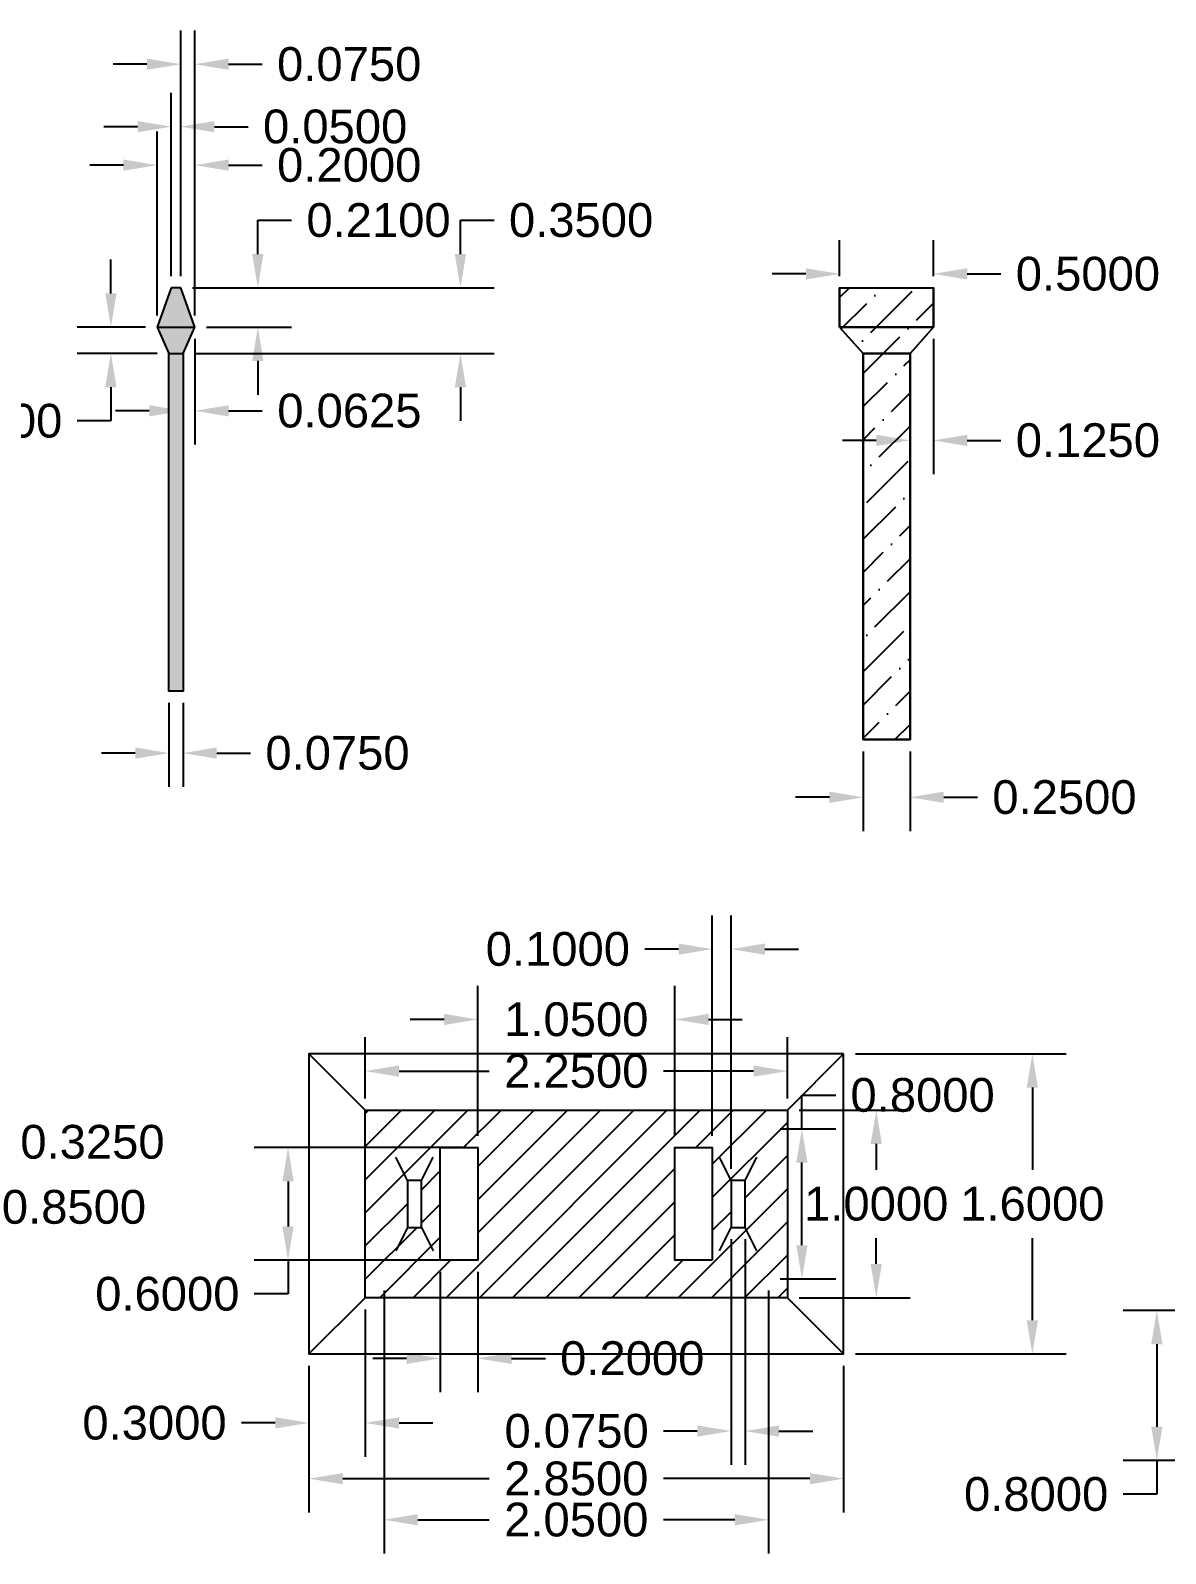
# Model space of a CAD drawing. Header units: inches. Extents: x -9.8 to 16, y -17.1 to 5.8.
# Drawn here: x 4.32 to 10.37, y -2.31 to 5.81 of the extents above; entities that cross this region are included whole.
import ezdxf

# ---------------------------------------------------------------- set-up
doc = ezdxf.new("R2010")
doc.units = ezdxf.units.IN
doc.header["$MEASUREMENT"] = 0
doc.styles.get("Standard").update_dxf_attribs({"font": 'arial.ttf'})
doc.dimstyles.get("Standard").update_dxf_attribs({"dimtxt": 0.18, "dimasz": 0.18, "dimexe": 0.18, "dimexo": 0.0625, "dimgap": 0.09, "dimtad": 0, "dimtih": 1, "dimtoh": 1, "dimdec": 4, "dimzin": 0, "dimdsep": 46, "dimtxsty": 'Standard', "dimcen": 0.09, "dimadec": 0, "dimazin": 0, "dimtfac": 1, "dimtdec": 4, "dimtofl": 0, "dimtmove": 0, "dimatfit": 3, "dimfxl": 1, "dimtolj": 1, "dimtzin": 0, "dimarcsym": 0})

# ---------------------------------------------------------------- blocks, each defined once
blk = doc.blocks.new('*D24')
at = {"color": 0, "lineweight": -2, "transparency": 16777216}
for p, q in [((3.4976, -0.2312), (3.4976, 0.0632)), ((3.8226, -0.2312), (3.8226, 0.0632)), ((3.3176, -0.1168), (3.1376, -0.1168)), ((4.0026, -0.1168), (4.1826, -0.1168))]:
    blk.add_line(p, q, dxfattribs=at)
at = {"color": 0, "transparency": 16777216}
for points in [[(3.3176, -0.0868), (3.3176, -0.1468), (3.4976, -0.1168)], [(4.0026, -0.0868), (4.0026, -0.1468), (3.8226, -0.1168)]]:
    blk.add_solid(points, dxfattribs=at)
at = {"layer": 'Defpoints', "color": 0, "transparency": 16777216}
for p in [(3.8226, -0.1168), (3.4976, -0.2937), (3.8226, -0.2937)]:
    blk.add_point(p, dxfattribs=at)
at = {"color": 0, "transparency": 16777216, "insert": (4.6459, -0.1168), "char_height": 0.18, "attachment_point": 5}
blk.add_mtext('\\A1;0.3250', dxfattribs=at)
blk = doc.blocks.new('*D25')
at = {"color": 0, "lineweight": -2, "transparency": 16777216}
for p, q in [((3.904, -0.6437), (3.904, -0.4637)), ((3.904, -0.4637), (4.084, -0.4637)), ((3.7601, -0.6437), (4.084, -0.6437)), ((3.904, -1.3137), (3.904, -0.8237)), ((3.7601, -1.4937), (4.084, -1.4937))]:
    blk.add_line(p, q, dxfattribs=at)
at = {"color": 0, "transparency": 16777216}
for points in [[(3.874, -0.8237), (3.934, -0.8237), (3.904, -0.6437)], [(3.874, -1.3137), (3.934, -1.3137), (3.904, -1.4937)]]:
    blk.add_solid(points, dxfattribs=at)
at = {"layer": 'Defpoints', "color": 0, "transparency": 16777216}
for p in [(3.6976, -0.6437), (3.904, -0.6437), (3.6976, -1.4937)]:
    blk.add_point(p, dxfattribs=at)
at = {"color": 0, "transparency": 16777216, "insert": (4.5473, -0.4637), "char_height": 0.18, "attachment_point": 5}
blk.add_mtext('\\A1;0.8500', dxfattribs=at)
blk = doc.blocks.new('*D39')
at = {"color": 0, "lineweight": -2, "transparency": 16777216}
for p, q in [((6.0999, 0.1157), (6.0999, 0.4414)), ((8.3499, 0.1157), (8.3499, 0.4414)), ((6.2799, 0.2614), (6.7601, 0.2614)), ((8.1699, 0.2614), (7.6898, 0.2614))]:
    blk.add_line(p, q, dxfattribs=at)
at = {"color": 0, "transparency": 16777216}
for points in [[(6.2799, 0.2914), (6.2799, 0.2314), (6.0999, 0.2614)], [(8.1699, 0.2914), (8.1699, 0.2314), (8.3499, 0.2614)]]:
    blk.add_solid(points, dxfattribs=at)
at = {"layer": 'Defpoints', "color": 0, "transparency": 16777216}
for p in [(8.3499, 0.2614), (6.0999, 0.0532), (8.3499, 0.0532)]:
    blk.add_point(p, dxfattribs=at)
at = {"color": 0, "transparency": 16777216, "insert": (7.2249, 0.2614), "char_height": 0.18, "attachment_point": 5}
blk.add_mtext('\\A1;2.2500', dxfattribs=at)
blk = doc.blocks.new('*D40')
at = {"color": 0, "lineweight": -2, "transparency": 16777216}
for p, q in [((6.4999, -0.8093), (6.4999, -1.4503)), ((6.6999, -0.8093), (6.6999, -1.4503)), ((6.3199, -1.2703), (6.1399, -1.2703)), ((6.8799, -1.2703), (7.0599, -1.2703))]:
    blk.add_line(p, q, dxfattribs=at)
at = {"color": 0, "transparency": 16777216}
for points in [[(6.3199, -1.2403), (6.3199, -1.3003), (6.4999, -1.2703)], [(6.8799, -1.2403), (6.8799, -1.3003), (6.6999, -1.2703)]]:
    blk.add_solid(points, dxfattribs=at)
at = {"layer": 'Defpoints', "color": 0, "transparency": 16777216}
for p in [(6.4999, -0.7468), (6.6999, -0.7468), (6.6999, -1.2703)]:
    blk.add_point(p, dxfattribs=at)
at = {"color": 0, "transparency": 16777216, "insert": (7.5232, -1.2703), "char_height": 0.18, "attachment_point": 5}
blk.add_mtext('\\A1;0.2000', dxfattribs=at)
blk = doc.blocks.new('*D41')
at = {"color": 0, "lineweight": -2, "transparency": 16777216}
for p, q in [((6.6374, -0.1468), (5.5083, -0.1468)), ((5.6883, -0.3268), (5.6883, -0.5668)), ((6.6374, -0.7468), (5.5083, -0.7468)), ((5.6883, -0.7468), (5.6883, -0.9268)), ((5.6883, -0.9268), (5.5083, -0.9268))]:
    blk.add_line(p, q, dxfattribs=at)
at = {"color": 0, "transparency": 16777216}
for points in [[(5.6583, -0.3268), (5.7183, -0.3268), (5.6883, -0.1468)], [(5.6583, -0.5668), (5.7183, -0.5668), (5.6883, -0.7468)]]:
    blk.add_solid(points, dxfattribs=at)
at = {"layer": 'Defpoints', "color": 0, "transparency": 16777216}
for p in [(6.6999, -0.1468), (5.6883, -0.7468), (6.6999, -0.7468)]:
    blk.add_point(p, dxfattribs=at)
at = {"color": 0, "transparency": 16777216, "insert": (5.045, -0.9268), "char_height": 0.18, "attachment_point": 5}
blk.add_mtext('\\A1;0.6000', dxfattribs=at)
blk = doc.blocks.new('*D42')
at = {"color": 0, "lineweight": -2, "transparency": 16777216}
for p, q in [((8.4124, 0.0532), (9.0037, 0.0532)), ((8.8237, -0.1268), (8.8237, -0.2649)), ((8.8237, -0.7668), (8.8237, -0.6287)), ((8.4124, -0.9468), (9.0037, -0.9468))]:
    blk.add_line(p, q, dxfattribs=at)
at = {"color": 0, "transparency": 16777216}
for points in [[(8.7937, -0.1268), (8.8537, -0.1268), (8.8237, 0.0532)], [(8.7937, -0.7668), (8.8537, -0.7668), (8.8237, -0.9468)]]:
    blk.add_solid(points, dxfattribs=at)
at = {"layer": 'Defpoints', "color": 0, "transparency": 16777216}
for p in [(8.3499, 0.0532), (8.3499, -0.9468), (8.8237, -0.9468)]:
    blk.add_point(p, dxfattribs=at)
at = {"color": 0, "transparency": 16777216, "insert": (8.8237, -0.4468), "char_height": 0.18, "attachment_point": 5}
blk.add_mtext('\\A1;1.0000', dxfattribs=at)
blk = doc.blocks.new('*D43')
at = {"color": 0, "lineweight": -2, "transparency": 16777216}
for p, q in [((6.6999, -0.0843), (6.6999, 0.7166)), ((7.7499, -0.0843), (7.7499, 0.7166)), ((6.5199, 0.5366), (6.3399, 0.5366)), ((7.9299, 0.5366), (8.1099, 0.5366))]:
    blk.add_line(p, q, dxfattribs=at)
at = {"color": 0, "transparency": 16777216}
for points in [[(6.5199, 0.5666), (6.5199, 0.5066), (6.6999, 0.5366)], [(7.9299, 0.5666), (7.9299, 0.5066), (7.7499, 0.5366)]]:
    blk.add_solid(points, dxfattribs=at)
at = {"layer": 'Defpoints', "color": 0, "transparency": 16777216}
for p in [(7.7499, 0.5366), (6.6999, -0.1468), (7.7499, -0.1468)]:
    blk.add_point(p, dxfattribs=at)
at = {"color": 0, "transparency": 16777216, "insert": (7.2249, 0.5366), "char_height": 0.18, "attachment_point": 5}
blk.add_mtext('\\A1;1.0500', dxfattribs=at)
blk = doc.blocks.new('*D44')
at = {"color": 0, "lineweight": -2, "transparency": 16777216}
for p, q in [((8.0499, -0.6343), (8.0499, -1.8379)), ((8.1249, -0.6343), (8.1249, -1.8379)), ((7.8699, -1.6579), (7.6899, -1.6579)), ((8.3049, -1.6579), (8.4849, -1.6579))]:
    blk.add_line(p, q, dxfattribs=at)
at = {"color": 0, "transparency": 16777216}
for points in [[(7.8699, -1.6279), (7.8699, -1.6879), (8.0499, -1.6579)], [(8.3049, -1.6279), (8.3049, -1.6879), (8.1249, -1.6579)]]:
    blk.add_solid(points, dxfattribs=at)
at = {"layer": 'Defpoints', "color": 0, "transparency": 16777216}
for p in [(8.0499, -0.5718), (8.1249, -0.5718), (8.0499, -1.6579)]:
    blk.add_point(p, dxfattribs=at)
at = {"color": 0, "transparency": 16777216, "insert": (7.2266, -1.6579), "char_height": 0.18, "attachment_point": 5}
blk.add_mtext('\\A1;0.0750', dxfattribs=at)
blk = doc.blocks.new('*D45')
at = {"color": 0, "lineweight": -2, "transparency": 16777216}
for p, q in [((7.9499, -0.0843), (7.9499, 1.0916)), ((8.0499, -0.2593), (8.0499, 1.0916)), ((7.7699, 0.9116), (7.5899, 0.9116)), ((8.2299, 0.9116), (8.4099, 0.9116))]:
    blk.add_line(p, q, dxfattribs=at)
at = {"color": 0, "transparency": 16777216}
for points in [[(7.7699, 0.9416), (7.7699, 0.8816), (7.9499, 0.9116)], [(8.2299, 0.9416), (8.2299, 0.8816), (8.0499, 0.9116)]]:
    blk.add_solid(points, dxfattribs=at)
at = {"layer": 'Defpoints', "color": 0, "transparency": 16777216}
for p in [(7.9499, 0.9116), (7.9499, -0.1468), (8.0499, -0.3218)]:
    blk.add_point(p, dxfattribs=at)
at = {"color": 0, "transparency": 16777216, "insert": (7.1266, 0.9116), "char_height": 0.18, "attachment_point": 5}
blk.add_mtext('\\A1;0.1000', dxfattribs=at)
blk = doc.blocks.new('*D46')
at = {"color": 0, "lineweight": -2, "transparency": 16777216}
for p, q in [((10.9647, -1.0146), (10.1394, -1.0146)), ((10.3194, -1.1946), (10.3194, -1.6346)), ((10.9647, -1.8146), (10.1394, -1.8146)), ((10.3194, -1.8146), (10.3194, -1.9946)), ((10.3194, -1.9946), (10.1394, -1.9946))]:
    blk.add_line(p, q, dxfattribs=at)
at = {"color": 0, "transparency": 16777216}
for points in [[(10.2894, -1.1946), (10.3494, -1.1946), (10.3194, -1.0146)], [(10.2894, -1.6346), (10.3494, -1.6346), (10.3194, -1.8146)]]:
    blk.add_solid(points, dxfattribs=at)
at = {"layer": 'Defpoints', "color": 0, "transparency": 16777216}
for p in [(11.0272, -1.0146), (10.3194, -1.8146), (11.0272, -1.8146)]:
    blk.add_point(p, dxfattribs=at)
at = {"color": 0, "transparency": 16777216, "insert": (9.6761, -1.9946), "char_height": 0.18, "attachment_point": 5}
blk.add_mtext('\\A1;0.8000', dxfattribs=at)
blk = doc.blocks.new('*D48')
at = {"color": 0, "lineweight": -2, "transparency": 16777216}
for p, q in [((5.7999, -1.3093), (5.7999, -2.0916)), ((8.6499, -1.3093), (8.6499, -2.0916)), ((5.9799, -1.9116), (6.7601, -1.9116)), ((8.4699, -1.9116), (7.6898, -1.9116))]:
    blk.add_line(p, q, dxfattribs=at)
at = {"color": 0, "transparency": 16777216}
for points in [[(5.9799, -1.8816), (5.9799, -1.9416), (5.7999, -1.9116)], [(8.4699, -1.8816), (8.4699, -1.9416), (8.6499, -1.9116)]]:
    blk.add_solid(points, dxfattribs=at)
at = {"layer": 'Defpoints', "color": 0, "transparency": 16777216}
for p in [(5.7999, -1.2468, -0.8), (8.6499, -1.2468, -0.8), (8.6499, -1.9116)]:
    blk.add_point(p, dxfattribs=at)
at = {"color": 0, "transparency": 16777216, "insert": (7.2249, -1.9116), "char_height": 0.18, "attachment_point": 5}
blk.add_mtext('\\A1;2.8500', dxfattribs=at)
blk = doc.blocks.new('*D49')
at = {"color": 0, "lineweight": -2, "transparency": 16777216}
for p, q in [((6.0999, -1.0093), (6.0999, -1.7944)), ((5.7999, -1.3093), (5.7999, -1.7944)), ((5.6199, -1.6144), (5.4399, -1.6144)), ((6.2799, -1.6144), (6.4599, -1.6144))]:
    blk.add_line(p, q, dxfattribs=at)
at = {"color": 0, "transparency": 16777216}
for points in [[(5.6199, -1.5844), (5.6199, -1.6444), (5.7999, -1.6144)], [(6.2799, -1.5844), (6.2799, -1.6444), (6.0999, -1.6144)]]:
    blk.add_solid(points, dxfattribs=at)
at = {"layer": 'Defpoints', "color": 0, "transparency": 16777216}
for p in [(6.0999, -0.9468), (5.7999, -1.2468, -0.8), (5.7999, -1.6144)]:
    blk.add_point(p, dxfattribs=at)
at = {"color": 0, "transparency": 16777216, "insert": (4.9766, -1.6144), "char_height": 0.18, "attachment_point": 5}
blk.add_mtext('\\A1;0.3000', dxfattribs=at)
blk = doc.blocks.new('*D50')
at = {"color": 0, "lineweight": -2, "transparency": 16777216}
for p, q in [((8.7124, 0.3532), (9.8358, 0.3532)), ((9.6558, 0.1732), (9.6558, -0.2649)), ((9.6558, -1.0668), (9.6558, -0.6287)), ((8.7124, -1.2468), (9.8358, -1.2468))]:
    blk.add_line(p, q, dxfattribs=at)
at = {"color": 0, "transparency": 16777216}
for points in [[(9.6258, 0.1732), (9.6858, 0.1732), (9.6558, 0.3532)], [(9.6258, -1.0668), (9.6858, -1.0668), (9.6558, -1.2468)]]:
    blk.add_solid(points, dxfattribs=at)
at = {"layer": 'Defpoints', "color": 0, "transparency": 16777216}
for p in [(8.6499, 0.3532, -0.8), (9.6558, 0.3532), (8.6499, -1.2468, -0.8)]:
    blk.add_point(p, dxfattribs=at)
at = {"color": 0, "transparency": 16777216, "insert": (9.6558, -0.4468), "char_height": 0.18, "attachment_point": 5}
blk.add_mtext('\\A1;1.6000', dxfattribs=at)
blk = doc.blocks.new('*D55')
at = {"color": 0, "lineweight": -2, "transparency": 16777216}
for p, q in [((6.1999, -0.9093), (6.1999, -2.3109)), ((8.2499, -0.9093), (8.2499, -2.3109)), ((6.3799, -2.1309), (6.7601, -2.1309)), ((8.0699, -2.1309), (7.6898, -2.1309))]:
    blk.add_line(p, q, dxfattribs=at)
at = {"color": 0, "transparency": 16777216}
for points in [[(6.3799, -2.1009), (6.3799, -2.1609), (6.1999, -2.1309)], [(8.0699, -2.1009), (8.0699, -2.1609), (8.2499, -2.1309)]]:
    blk.add_solid(points, dxfattribs=at)
at = {"layer": 'Defpoints', "color": 0, "transparency": 16777216}
for p in [(6.1999, -0.8468, -0.8), (8.2499, -0.8468, -0.8), (6.1999, -2.1309)]:
    blk.add_point(p, dxfattribs=at)
at = {"color": 0, "transparency": 16777216, "insert": (7.2249, -2.1309), "char_height": 0.18, "attachment_point": 5}
blk.add_mtext('\\A1;2.0500', dxfattribs=at)
blk = doc.blocks.new('*D56')
at = {"color": 0, "lineweight": -2, "transparency": 16777216}
for p, q in [((8.4275, -0.0468), (8.4275, 0.1332)), ((8.4275, 0.1332), (8.6075, 0.1332)), ((8.3124, -0.0468), (8.6075, -0.0468)), ((8.4275, -0.6668), (8.4275, -0.2268)), ((8.3124, -0.8468), (8.6075, -0.8468))]:
    blk.add_line(p, q, dxfattribs=at)
at = {"color": 0, "transparency": 16777216}
for points in [[(8.3975, -0.2268), (8.4575, -0.2268), (8.4275, -0.0468)], [(8.3975, -0.6668), (8.4575, -0.6668), (8.4275, -0.8468)]]:
    blk.add_solid(points, dxfattribs=at)
at = {"layer": 'Defpoints', "color": 0, "transparency": 16777216}
for p in [(8.2499, -0.0468), (8.4275, -0.0468), (8.2499, -0.8468)]:
    blk.add_point(p, dxfattribs=at)
at = {"color": 0, "transparency": 16777216, "insert": (9.0708, 0.1332), "char_height": 0.18, "attachment_point": 5}
blk.add_mtext('\\A1;0.8000', dxfattribs=at)
blk = doc.blocks.new('*D67')
at = {"color": 0, "lineweight": -2, "transparency": 16777216}
for p, q in [((4.9912, 4.2903), (4.9912, 5.2717)), ((5.1912, 4.2903), (5.1912, 5.2717)), ((4.8112, 5.0917), (4.6312, 5.0917)), ((5.3712, 5.0917), (5.5512, 5.0917))]:
    blk.add_line(p, q, dxfattribs=at)
at = {"color": 0, "transparency": 16777216}
for points in [[(4.8112, 5.1217), (4.8112, 5.0617), (4.9912, 5.0917)], [(5.3712, 5.1217), (5.3712, 5.0617), (5.1912, 5.0917)]]:
    blk.add_solid(points, dxfattribs=at)
at = {"layer": 'Defpoints', "color": 0, "transparency": 16777216}
for p in [(5.1912, 5.0917), (4.9912, 4.2278), (5.1912, 4.2278)]:
    blk.add_point(p, dxfattribs=at)
at = {"color": 0, "transparency": 16777216, "insert": (6.0145, 5.0917), "char_height": 0.18, "attachment_point": 5}
blk.add_mtext('\\A1;0.2000', dxfattribs=at)
blk = doc.blocks.new('*D68')
at = {"color": 0, "lineweight": -2, "transparency": 16777216}
for p, q in [((5.0662, 4.5003), (5.0662, 5.4767)), ((5.1162, 4.5003), (5.1162, 5.4767)), ((4.8862, 5.2967), (4.7062, 5.2967)), ((5.2962, 5.2967), (5.4762, 5.2967))]:
    blk.add_line(p, q, dxfattribs=at)
at = {"color": 0, "transparency": 16777216}
for points in [[(4.8862, 5.3267), (4.8862, 5.2667), (5.0662, 5.2967)], [(5.2962, 5.3267), (5.2962, 5.2667), (5.1162, 5.2967)]]:
    blk.add_solid(points, dxfattribs=at)
at = {"layer": 'Defpoints', "color": 0, "transparency": 16777216}
for p in [(5.1162, 5.2967), (5.0662, 4.4378), (5.1162, 4.4378)]:
    blk.add_point(p, dxfattribs=at)
at = {"color": 0, "transparency": 16777216, "insert": (5.9395, 5.2967), "char_height": 0.18, "attachment_point": 5}
blk.add_mtext('\\A1;0.0500', dxfattribs=at)
blk = doc.blocks.new('*D69')
at = {"color": 0, "lineweight": -2, "transparency": 16777216}
for p, q in [((4.7441, 4.4078), (4.7441, 4.5878)), ((4.9287, 4.2278), (4.5641, 4.2278)), ((4.9912, 4.0878), (4.5641, 4.0878)), ((4.7441, 3.9078), (4.7441, 3.7278)), ((4.7441, 3.7278), (4.5641, 3.7278))]:
    blk.add_line(p, q, dxfattribs=at)
at = {"color": 0, "transparency": 16777216}
for points in [[(4.7141, 4.4078), (4.7741, 4.4078), (4.7441, 4.2278)], [(4.7141, 3.9078), (4.7741, 3.9078), (4.7441, 4.0878)]]:
    blk.add_solid(points, dxfattribs=at)
at = {"layer": 'Defpoints', "color": 0, "transparency": 16777216}
for p in [(4.9912, 4.2278), (4.7441, 4.0878), (5.0537, 4.0878)]:
    blk.add_point(p, dxfattribs=at)
at = {"color": 0, "transparency": 16777216, "insert": (4.1008, 3.7278), "char_height": 0.18, "attachment_point": 5}
blk.add_mtext('\\A1;0.1400', dxfattribs=at)
blk = doc.blocks.new('*D70')
at = {"color": 0, "lineweight": -2, "transparency": 16777216}
for p, q in [((5.0537, 2.2253), (5.0537, 1.777)), ((5.1287, 2.2253), (5.1287, 1.777)), ((4.8737, 1.957), (4.6937, 1.957)), ((5.3087, 1.957), (5.4887, 1.957))]:
    blk.add_line(p, q, dxfattribs=at)
at = {"color": 0, "transparency": 16777216}
for points in [[(4.8737, 1.987), (4.8737, 1.927), (5.0537, 1.957)], [(5.3087, 1.987), (5.3087, 1.927), (5.1287, 1.957)]]:
    blk.add_solid(points, dxfattribs=at)
at = {"layer": 'Defpoints', "color": 0, "transparency": 16777216}
for p in [(5.0537, 2.2878), (5.1287, 2.2878), (5.1287, 1.957)]:
    blk.add_point(p, dxfattribs=at)
at = {"color": 0, "transparency": 16777216, "insert": (5.952, 1.957), "char_height": 0.18, "attachment_point": 5}
blk.add_mtext('\\A1;0.0750', dxfattribs=at)
blk = doc.blocks.new('*D71')
at = {"color": 0, "lineweight": -2, "transparency": 16777216}
for p, q in [((5.5274, 4.6178), (5.5274, 4.7978)), ((5.5274, 4.7978), (5.7074, 4.7978)), ((5.1787, 4.4378), (5.7074, 4.4378)), ((5.2537, 4.2278), (5.7074, 4.2278)), ((5.5274, 4.0478), (5.5274, 3.8678))]:
    blk.add_line(p, q, dxfattribs=at)
at = {"color": 0, "transparency": 16777216}
for points in [[(5.4974, 4.6178), (5.5574, 4.6178), (5.5274, 4.4378)], [(5.4974, 4.0478), (5.5574, 4.0478), (5.5274, 4.2278)]]:
    blk.add_solid(points, dxfattribs=at)
at = {"layer": 'Defpoints', "color": 0, "transparency": 16777216}
for p in [(5.1162, 4.4378), (5.5274, 4.4378), (5.1912, 4.2278)]:
    blk.add_point(p, dxfattribs=at)
at = {"color": 0, "transparency": 16777216, "insert": (6.1707, 4.7978), "char_height": 0.18, "attachment_point": 5}
blk.add_mtext('\\A1;0.2100', dxfattribs=at)
blk = doc.blocks.new('*D72')
at = {"color": 0, "lineweight": -2, "transparency": 16777216}
for p, q in [((5.1912, 4.1653), (5.1912, 3.6018)), ((5.1287, 4.0253), (5.1287, 3.6018)), ((4.9487, 3.7818), (4.7687, 3.7818)), ((5.3712, 3.7818), (5.5512, 3.7818))]:
    blk.add_line(p, q, dxfattribs=at)
at = {"color": 0, "transparency": 16777216}
for points in [[(4.9487, 3.8118), (4.9487, 3.7518), (5.1287, 3.7818)], [(5.3712, 3.8118), (5.3712, 3.7518), (5.1912, 3.7818)]]:
    blk.add_solid(points, dxfattribs=at)
at = {"layer": 'Defpoints', "color": 0, "transparency": 16777216}
for p in [(5.1912, 4.2278), (5.1287, 4.0878), (5.1912, 3.7818)]:
    blk.add_point(p, dxfattribs=at)
at = {"color": 0, "transparency": 16777216, "insert": (6.0155, 3.7818), "char_height": 0.18, "attachment_point": 5}
blk.add_mtext('\\A1;0.0625', dxfattribs=at)
blk = doc.blocks.new('*D73')
at = {"color": 0, "lineweight": -2, "transparency": 16777216}
for p, q in [((5.1162, 4.5003), (5.1162, 5.8097)), ((5.1912, 4.3133), (5.1912, 5.8097)), ((4.9362, 5.6297), (4.7562, 5.6297)), ((5.3712, 5.6297), (5.5512, 5.6297))]:
    blk.add_line(p, q, dxfattribs=at)
at = {"color": 0, "transparency": 16777216}
for points in [[(4.9362, 5.6597), (4.9362, 5.5997), (5.1162, 5.6297)], [(5.3712, 5.6597), (5.3712, 5.5997), (5.1912, 5.6297)]]:
    blk.add_solid(points, dxfattribs=at)
at = {"layer": 'Defpoints', "color": 0, "transparency": 16777216}
for p in [(5.1912, 5.6297), (5.1162, 4.4378), (5.1912, 4.2508)]:
    blk.add_point(p, dxfattribs=at)
at = {"color": 0, "transparency": 16777216, "insert": (6.0145, 5.6297), "char_height": 0.18, "attachment_point": 5}
blk.add_mtext('\\A1;0.0750', dxfattribs=at)
blk = doc.blocks.new('*D74')
at = {"color": 0, "lineweight": -2, "transparency": 16777216}
for p, q in [((6.6072, 4.6178), (6.6072, 4.7978)), ((6.6072, 4.7978), (6.7872, 4.7978)), ((5.1912, 4.4378), (6.7872, 4.4378)), ((5.1912, 4.0878), (6.7872, 4.0878)), ((6.6072, 3.9078), (6.6072, 3.7278))]:
    blk.add_line(p, q, dxfattribs=at)
at = {"color": 0, "transparency": 16777216}
for points in [[(6.5772, 4.6178), (6.6372, 4.6178), (6.6072, 4.4378)], [(6.5772, 3.9078), (6.6372, 3.9078), (6.6072, 4.0878)]]:
    blk.add_solid(points, dxfattribs=at)
at = {"layer": 'Defpoints', "color": 0, "transparency": 16777216}
for p in [(5.1287, 4.4378), (6.6072, 4.4378), (5.1287, 4.0878)]:
    blk.add_point(p, dxfattribs=at)
at = {"color": 0, "transparency": 16777216, "insert": (7.2505, 4.7978), "char_height": 0.18, "attachment_point": 5}
blk.add_mtext('\\A1;0.3500', dxfattribs=at)
blk = doc.blocks.new('*D75')
at = {"color": 0, "lineweight": -2, "transparency": 16777216}
for p, q in [((8.6287, 4.5003), (8.6287, 4.6918)), ((9.1287, 4.5003), (9.1287, 4.6918)), ((8.4487, 4.5118), (8.2687, 4.5118)), ((9.3087, 4.5118), (9.4887, 4.5118))]:
    blk.add_line(p, q, dxfattribs=at)
at = {"color": 0, "transparency": 16777216}
for points in [[(8.4487, 4.5418), (8.4487, 4.4818), (8.6287, 4.5118)], [(9.3087, 4.5418), (9.3087, 4.4818), (9.1287, 4.5118)]]:
    blk.add_solid(points, dxfattribs=at)
at = {"layer": 'Defpoints', "color": 0, "transparency": 16777216}
for p in [(9.1287, 4.5118), (8.6287, 4.4378), (9.1287, 4.4378)]:
    blk.add_point(p, dxfattribs=at)
at = {"color": 0, "transparency": 16777216, "insert": (9.952, 4.5118), "char_height": 0.18, "attachment_point": 5}
blk.add_mtext('\\A1;0.5000', dxfattribs=at)
blk = doc.blocks.new('*D76')
at = {"color": 0, "lineweight": -2, "transparency": 16777216}
for p, q in [((9.1287, 4.1653), (9.1287, 3.4441)), ((9.0037, 4.0253), (9.0037, 3.4441)), ((8.8237, 3.6241), (8.6437, 3.6241)), ((9.3087, 3.6241), (9.4887, 3.6241))]:
    blk.add_line(p, q, dxfattribs=at)
at = {"color": 0, "transparency": 16777216}
for points in [[(8.8237, 3.6541), (8.8237, 3.5941), (9.0037, 3.6241)], [(9.3087, 3.6541), (9.3087, 3.5941), (9.1287, 3.6241)]]:
    blk.add_solid(points, dxfattribs=at)
at = {"layer": 'Defpoints', "color": 0, "transparency": 16777216}
for p in [(9.1287, 4.2278), (9.0037, 4.0878), (9.1287, 3.6241)]:
    blk.add_point(p, dxfattribs=at)
at = {"color": 0, "transparency": 16777216, "insert": (9.952, 3.6241), "char_height": 0.18, "attachment_point": 5}
blk.add_mtext('\\A1;0.1250', dxfattribs=at)
blk = doc.blocks.new('*D77')
at = {"color": 0, "lineweight": -2, "transparency": 16777216}
for p, q in [((8.7537, 1.9661), (8.7537, 1.5412)), ((9.0037, 1.9661), (9.0037, 1.5412)), ((8.5737, 1.7212), (8.3937, 1.7212)), ((9.1837, 1.7212), (9.3637, 1.7212))]:
    blk.add_line(p, q, dxfattribs=at)
at = {"color": 0, "transparency": 16777216}
for points in [[(8.5737, 1.7512), (8.5737, 1.6912), (8.7537, 1.7212)], [(9.1837, 1.7512), (9.1837, 1.6912), (9.0037, 1.7212)]]:
    blk.add_solid(points, dxfattribs=at)
at = {"layer": 'Defpoints', "color": 0, "transparency": 16777216}
for p in [(8.7537, 2.0286, -0.0375), (9.0037, 2.0286, -0.0375), (9.0037, 1.7212)]:
    blk.add_point(p, dxfattribs=at)
at = {"color": 0, "transparency": 16777216, "insert": (9.827, 1.7212), "char_height": 0.18, "attachment_point": 5}
blk.add_mtext('\\A1;0.2500', dxfattribs=at)

msp = doc.modelspace()

# ---------------------------------------------------------------- hatches: boundary and pattern name
h = msp.add_hatch(color=256)
h.dxf.hatch_style = 1
h.paths.add_polyline_path([(5.19118, 4.22779), (4.99118, 4.22779), (5.05368, 4.08779), (5.12868, 4.08779)])
h.paths.add_polyline_path([(5.11618, 4.43779), (5.06618, 4.43779), (4.99118, 4.22779), (5.19118, 4.22779)])
h.paths.add_polyline_path([(5.12868, 4.08779), (5.05368, 4.08779), (5.05368, 2.28779), (5.12868, 2.28779)])
h = msp.add_hatch()
h.set_pattern_fill('ANSI36', color=256)
h.paths.add_polyline_path([(9.00368, 4.08779), (8.75368, 4.08779), (8.75368, 2.02864), (9.00368, 2.02864)])
h.paths.add_polyline_path([(9.12868, 4.43779), (8.62868, 4.43779), (8.62868, 4.22779), (9.12868, 4.22779)])
h.paths.add_polyline_path([(9.12868, 4.22779), (8.62868, 4.22779), (8.75368, 4.08779), (9.00368, 4.08779)])
h = msp.add_hatch()
h.set_pattern_fill('ANSI31', color=256)
h.set_pattern_definition([(45, (-1.5273, 1.77797), (-0.0883883, 0.0883883), [])])
h.paths.add_polyline_path([(6.09991, 0.05321), (6.09991, -0.94679), (8.34991, -0.94679), (8.34991, 0.05321)])
h.paths.add_polyline_path([(7.74991, -0.14679), (7.94991, -0.14679), (7.94991, -0.74679), (7.74991, -0.74679)], flags=16)
h.paths.add_polyline_path([(6.69991, -0.74679), (6.49991, -0.74679), (6.49991, -0.14679), (6.69991, -0.14679)], flags=16)
h.paths.add_polyline_path([(8.04991, -0.32179), (8.12491, -0.32179), (8.12491, -0.57179), (8.04991, -0.57179)], flags=16)
h.paths.add_polyline_path([(6.39991, -0.32179), (6.39991, -0.57179), (6.32491, -0.57179), (6.32491, -0.32179)], flags=16)

# ---------------------------------------------------------------- linework, layer by layer
for p, q in [((5.06618, 4.43779), (4.99118, 4.22779)), ((5.11618, 4.43779), (5.06618, 4.43779)), ((5.19118, 4.22779), (5.11618, 4.43779)), ((8.62868, 4.43779, 0.025), (9.12868, 4.43779, 0.025)), ((8.62868, 4.43779, -0.025), (9.12868, 4.43779, -0.025)), ((8.62868, 4.43779, -0.025), (8.62868, 4.43779, 0.025)), ((8.62868, 4.43779, 0.025), (8.62868, 4.22779, 0.1)), ((8.62868, 4.43779, -0.025), (8.62868, 4.22779, -0.1)), ((9.12868, 4.43779, 0.025), (9.12868, 4.43779, -0.025)), ((9.12868, 4.22779, -0.1), (9.12868, 4.43779, -0.025)), ((9.12868, 4.43779, 0.025), (9.12868, 4.22779, 0.1)), ((4.99118, 4.22779), (5.05368, 4.08779)), ((4.99118, 4.22779), (5.19118, 4.22779)), ((5.12868, 4.08779), (5.19118, 4.22779)), ((8.62868, 4.22779), (9.12868, 4.22779)), ((8.62868, 4.22779), (8.75368, 4.08779)), ((8.62868, 4.22779, 0.1), (8.62868, 4.22779, -0.1)), ((8.62868, 4.22779, -0.1), (9.12868, 4.22779, -0.1)), ((9.12868, 4.22779, 0.1), (8.62868, 4.22779, 0.1)), ((8.62868, 4.22779, 0.1), (8.75368, 4.08779, 0.0375)), ((8.62868, 4.22779, -0.1), (8.75368, 4.08779, -0.0375)), ((9.00368, 4.08779), (9.12868, 4.22779)), ((9.00368, 4.08779, -0.0375), (9.12868, 4.22779, -0.1)), ((9.12868, 4.22779, 0.1), (9.00368, 4.08779, 0.0375)), ((9.12868, 4.22779, -0.1), (9.12868, 4.22779, 0.1)), ((5.05368, 4.08779), (5.12868, 4.08779)), ((8.75368, 4.08779), (9.00368, 4.08779)), ((8.75368, 4.08779, -0.0375), (9.00368, 4.08779, -0.0375)), ((9.00368, 4.08779, 0.0375), (8.75368, 4.08779, 0.0375)), ((8.75368, 4.08779, 0.0375), (8.75368, 4.08779, -0.0375)), ((8.75368, 4.08779, 0.0375), (8.75368, 2.02864, 0.0375)), ((8.75368, 4.08779, -0.0375), (8.75368, 2.02864, -0.0375)), ((9.00368, 4.08779, -0.0375), (9.00368, 4.08779, 0.0375)), ((9.00368, 2.02864, -0.0375), (9.00368, 4.08779, -0.0375)), ((9.00368, 4.08779, 0.0375), (9.00368, 2.02864, 0.0375)), ((8.75368, 2.02864, 0.0375), (8.75368, 2.02864, -0.0375)), ((8.75368, 2.02864, -0.0375), (9.00368, 2.02864, -0.0375)), ((9.00368, 2.02864, -0.0375), (9.00368, 2.02864, 0.0375)), ((6.09991, 0.05321), (5.79991, 0.35321, -0.8)), ((8.34991, 0.05321), (8.64991, 0.35321, -0.8)), ((6.32491, -0.32179, 0.5), (6.26241, -0.19679, 0.64)), ((6.39991, -0.32179, 0.5), (6.46241, -0.19679, 0.64)), ((8.04991, -0.32179, 0.5), (7.98741, -0.19679, 0.64)), ((8.12491, -0.32179, 0.5), (8.18741, -0.19679, 0.64)), ((6.32491, -0.57179, 0.5), (6.26241, -0.69679, 0.64)), ((6.39991, -0.57179, 0.5), (6.46241, -0.69679, 0.64)), ((7.98741, -0.69679, 0.64), (8.04991, -0.57179, 0.5)), ((8.18741, -0.69679, 0.64), (8.12491, -0.57179, 0.5)), ((8.34991, -0.94679), (8.64991, -1.24679, -0.8))]:
    msp.add_line(p, q)
at = {"extrusion": (-1, 0, 0)}
msp.add_line((6.09991, -0.94679), (5.79991, -1.24679, -0.8), dxfattribs=at)
for points in [[(8.62868, 4.22779), (8.62868, 4.43779), (9.12868, 4.43779), (9.12868, 4.22779)], [(5.12868, 4.08779), (5.12868, 2.28779), (5.05368, 2.28779), (5.05368, 4.08779)], [(9.00368, 4.08779), (9.00368, 2.02864), (8.75368, 2.02864), (8.75368, 4.08779)]]:
    msp.add_lwpolyline(points)
for points, elevation in [([(8.75368, 2.02864), (9.00368, 2.02864), (9.00368, 2.02864), (8.75368, 2.02864)], 0.0375), ([(8.64991, 0.35321), (5.79991, 0.35321), (5.79991, -1.24679), (8.64991, -1.24679)], -0.8)]:
    msp.add_lwpolyline(points, close=True, dxfattribs=dict(elevation=elevation))
for points in [[(6.09991, 0.05321), (8.34991, 0.05321), (8.34991, -0.94679), (6.09991, -0.94679)], [(6.49991, -0.14679), (6.69991, -0.14679), (6.69991, -0.74679), (6.49991, -0.74679)], [(7.94991, -0.74679), (7.74991, -0.74679), (7.74991, -0.14679), (7.94991, -0.14679)], [(6.39991, -0.32179), (6.32491, -0.32179), (6.32491, -0.57179), (6.39991, -0.57179)], [(8.04991, -0.57179), (8.12491, -0.57179), (8.12491, -0.32179), (8.04991, -0.32179)]]:
    msp.add_lwpolyline(points, close=True)

# ---------------------------------------------------------------- dimensions: what is measured, and where the dimension line sits
for base, p1, p2, picture, middle in [((5.19118, 5.6297), (5.11618, 4.43779), (5.19118, 4.25083), '*D73', (6.0145, 5.6297)), ((5.11618, 5.29673), (5.06618, 4.43779), (5.11618, 4.43779), '*D68', (5.9395, 5.29673)), ((5.19118, 5.09173), (4.99118, 4.22779), (5.19118, 4.22779), '*D67', (6.0145, 5.09173)), ((9.12868, 4.51183), (8.62868, 4.43779), (9.12868, 4.43779), '*D75', (9.952, 4.51183)), ((5.19118, 3.78181), (5.12868, 4.08779), (5.19118, 4.22779), '*D72', (6.01548, 3.78181)), ((9.12868, 3.62405), (9.00368, 4.08779), (9.12868, 4.22779), '*D76', (9.952, 3.62405)), ((5.12868, 1.95696), (5.05368, 2.28779), (5.12868, 2.28779), '*D70', (5.952, 1.95696)), ((9.00368, 1.7212), (8.75368, 2.02864, -0.0375), (9.00368, 2.02864, -0.0375), '*D77', (9.827, 1.7212)), ((7.94991, 0.9116), (8.04991, -0.32179), (7.94991, -0.14679), '*D45', (7.12659, 0.9116)), ((7.74991, 0.53664), (6.69991, -0.14679), (7.74991, -0.14679), '*D43', (7.22491, 0.53664)), ((8.34991, 0.26137), (6.09991, 0.05321), (8.34991, 0.05321), '*D39', (7.22491, 0.26137)), ((3.82262, -0.11684), (3.49762, -0.29367), (3.82262, -0.29367), '*D24', (4.64594, -0.11684)), ((8.04991, -1.65789), (8.12491, -0.57179), (8.04991, -0.57179), '*D44', (7.22659, -1.65789)), ((6.69991, -1.27026), (6.49991, -0.74679), (6.69991, -0.74679), '*D40', (7.52323, -1.27026)), ((6.19991, -2.13088), (8.24991, -0.84679, -0.8), (6.19991, -0.84679, -0.8), '*D55', (7.22491, -2.13088)), ((5.79991, -1.61445), (6.09991, -0.94679), (5.79991, -1.24679, -0.8), '*D49', (4.97659, -1.61445)), ((8.64991, -1.91164), (5.79991, -1.24679, -0.8), (8.64991, -1.24679, -0.8), '*D48', (7.22491, -1.91164))]:
    dim = msp.add_linear_dim(base=base, p1=p1, p2=p2, dimstyle='Standard')
    dim.commit()
    dim.dimension.update_dxf_attribs({"geometry": picture, "text_midpoint": middle})
for base, p1, p2, picture, middle in [((5.5274, 4.43779), (5.19118, 4.22779), (5.11618, 4.43779), '*D71', (6.17072, 4.79779)), ((6.60721, 4.43779), (5.12868, 4.08779), (5.12868, 4.43779), '*D74', (7.25053, 4.79779)), ((4.74412, 4.08779), (4.99118, 4.22779), (5.05368, 4.08779), '*D69', (4.1008, 3.72779)), ((9.65583, 0.35321), (8.64991, -1.24679, -0.8), (8.64991, 0.35321, -0.8), '*D50', (9.65583, -0.44679)), ((8.4275, -0.04679), (8.24991, -0.84679), (8.24991, -0.04679), '*D56', (9.07083, 0.13321)), ((8.82367, -0.94679), (8.34991, 0.05321), (8.34991, -0.94679), '*D42', (8.82367, -0.44679)), ((3.90398, -0.64367), (3.69762, -1.49367), (3.69762, -0.64367), '*D25', (4.5473, -0.46367))]:
    dim = msp.add_linear_dim(base=base, p1=p1, p2=p2, angle=90, dimstyle='Standard')
    dim.commit()
    dim.dimension.update_dxf_attribs({"geometry": picture, "text_midpoint": middle})
for p1, p2, distance, picture, middle in [((6.69991, -0.14679), (6.69991, -0.74679), -1.01161, '*D41', (5.04498, -0.92679)), ((11.02721, -1.01461), (11.02721, -1.81461), -0.70779, '*D46', (9.6761, -1.99461))]:
    dim = msp.add_aligned_dim(p1=p1, p2=p2, distance=distance, dimstyle='Standard')
    dim.commit()
    dim.dimension.update_dxf_attribs({"geometry": picture, "text_midpoint": middle})

doc.saveas('drawing.dxf')
